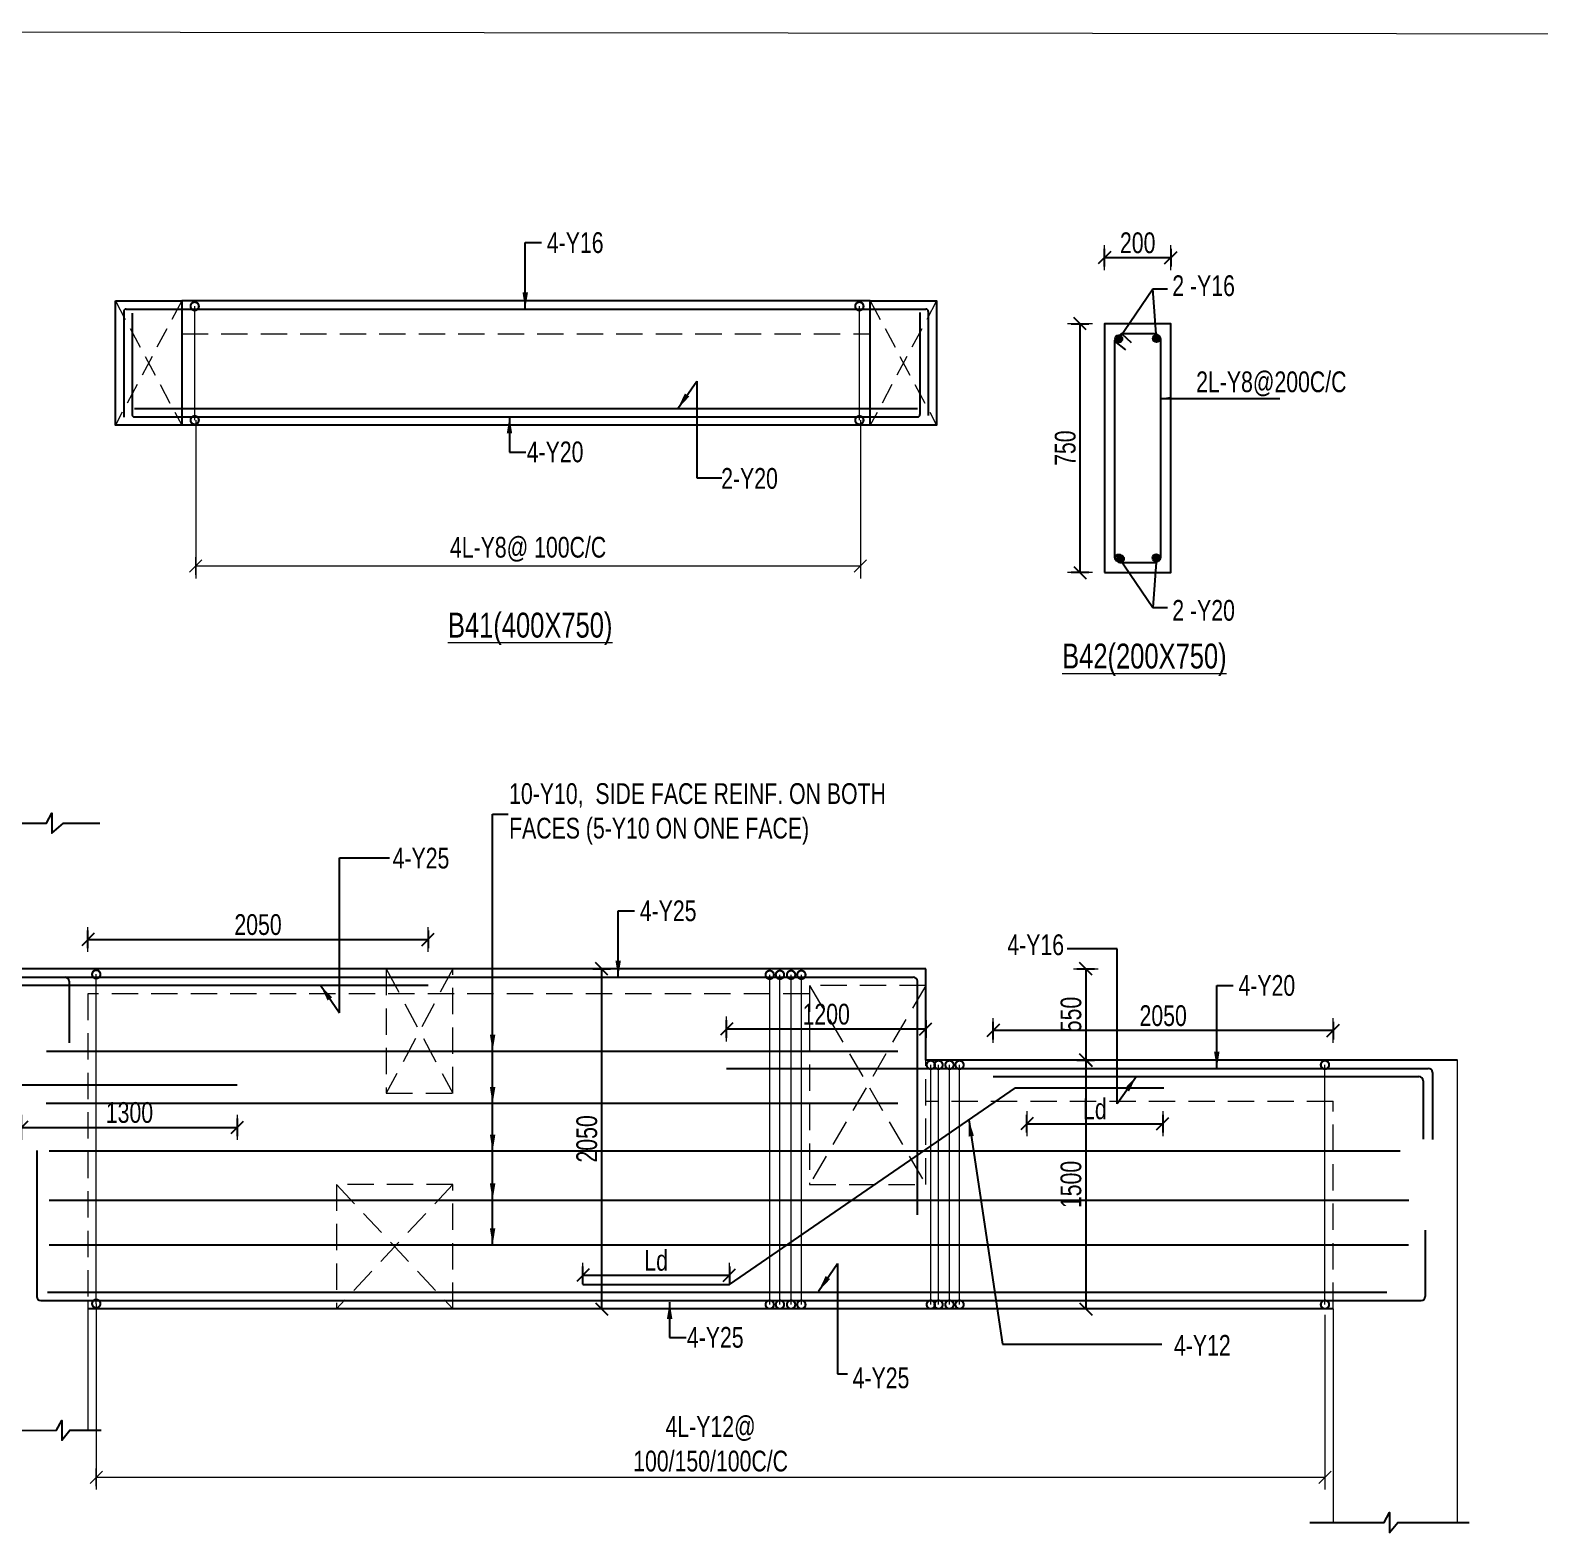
# Model space of a CAD drawing. Header units: millimetres. Extents: x 24879 to 98673, y 1890 to 33226.
# Drawn here: x 73937 to 83037, y 24161 to 33226 of the extents above; entities that cross this region are included whole.
import ezdxf

# ---------------------------------------------------------------- set-up
doc = ezdxf.new("R2010")
doc.units = ezdxf.units.MM
for name, pattern in [('CONTINOUS', [0]), ('CONTINU', [0]), ('HIDDEN', [9.525, 6.35, -3.175])]:
    doc.linetypes.add(name, pattern=pattern)
for name, color, linetype in [('-S-ARROW', 253, 'Continuous'), ('-S-DIM', 3, 'Continuous'), ('-S-MISC', 8, 'Continuous'), ('-STR-BEAM', 4, 'CONTINU'), ('-STR-REINF', 3, 'Continuous'), ('-STR-TEXT', 6, 'Continuous'), ('BEAM', 7, 'Continuous'), ('dim', 8, 'Continuous'), ('rein', 3, 'Continuous'), ('Text', 6, 'Continuous')]:
    doc.layers.add(name, color=color, linetype=linetype)
for name, color, linetype, lineweight in [('-S-STIRUP', 11, 'Continuous', 9), ('-STR-COLUMN', 5, 'HIDDEN', 13), ('-STR-RF-DIM', 252, 'CONTINOUS', 20), ('Elevation-1', 41, 'Continuous', 20), ('S-BEAM-IDEN', 2, 'Continuous', 9), ('SEC TEXT', 9, 'Continuous', 18), ('SLAB LINE', 254, 'HIDDEN', 20)]:
    doc.layers.add(name, color=color, linetype=linetype, lineweight=lineweight)
doc.styles.add('BEAM-LS', font='romans.shx', dxfattribs={"width": 0.8})
doc.styles.add('EL', font='swisscl.ttf')
doc.styles.add('SOBHA', font='swisscl.ttf')
doc.styles.add('sobha.sed', font='swisscl.ttf')
doc.dimstyles.new('S-25', dxfattribs={"dimscale": 25, "dimtxt": 2.5, "dimasz": 1.5, "dimexe": 0.25, "dimexo": 0.5, "dimgap": 0.1, "dimtad": 0, "dimdec": 0, "dimrnd": 0.0005, "dimzin": 0, "dimdsep": 46, "dimtxsty": 'SOBHA', "dimblk": 'OBLIQUE', "dimcen": 0.09, "dimclrd": 8, "dimclre": 8, "dimclrt": 6, "dimadec": 0, "dimazin": 0, "dimtfac": 1, "dimtdec": 0, "dimtofl": 0, "dimtmove": 0, "dimatfit": 3, "dimfxl": 0.18, "dimtolj": 1, "dimtzin": 0, "dimlwd": -1, "dimlwe": -1, "dimarcsym": 0})
doc.dimstyles.new('S-25L', dxfattribs={"dimscale": 25, "dimtxt": 2.5, "dimasz": 2.5, "dimexe": 1.5, "dimexo": 1.5, "dimgap": 0.2, "dimtad": 0, "dimdec": 0, "dimrnd": 0.0005, "dimzin": 0, "dimdsep": 46, "dimtxsty": 'sobha.sed', "dimblk": 'OBLIQUE', "dimcen": 0.09, "dimdle": 1.5, "dimclrd": 8, "dimclre": 8, "dimclrt": 6, "dimadec": 0, "dimazin": 0, "dimtfac": 1, "dimtdec": 0, "dimtofl": 0, "dimtmove": 1, "dimatfit": 3, "dimfxl": 0.18, "dimtolj": 1, "dimtzin": 0, "dimlwd": -1, "dimlwe": -1, "dimarcsym": 0})
doc.dimstyles.new('S-50', dxfattribs={"dimscale": 50, "dimtxt": 2.5, "dimasz": 1.25, "dimexe": 1, "dimexo": 1, "dimgap": 0.5, "dimtad": 1, "dimdec": 0, "dimrnd": 0.0005, "dimzin": 0, "dimdsep": 46, "dimtxsty": 'EL', "dimblk": 'ARCHTICK', "dimcen": 0.09, "dimdle": 1.5, "dimclrd": 251, "dimclre": 251, "dimclrt": 6, "dimadec": 0, "dimazin": 0, "dimtfac": 1, "dimtdec": 0, "dimtofl": 0, "dimtmove": 0, "dimatfit": 3, "dimfxl": 2, "dimtolj": 1, "dimtzin": 0, "dimlwd": -1, "dimlwe": -1, "dimarcsym": 0})
doc.dimstyles.new('S-DIM50', dxfattribs={"dimscale": 50, "dimtxt": 2.5, "dimasz": 1.2, "dimexe": 1.5, "dimexo": 1, "dimgap": 0.5, "dimtad": 1, "dimdec": 0, "dimdsep": 46, "dimtxsty": 'sobha.sed', "dimblk": 'OBLIQUE', "dimcen": 0, "dimdle": 0.75, "dimclrd": 8, "dimclre": 8, "dimclrt": 6, "dimazin": 2, "dimtfac": 1, "dimtdec": 0, "dimtix": 1, "dimtmove": 2, "dimatfit": 3, "dimfxl": 1, "dimtolj": 1, "dimlwd": -1, "dimlwe": 9, "dimarcsym": 0})
doc.dimstyles.new('STIRUP', dxfattribs={"dimscale": 50, "dimtxt": 2.5, "dimasz": 2.2, "dimexe": 0, "dimexo": 0, "dimgap": 0.5, "dimtad": 0, "dimdec": 0, "dimzin": 0, "dimdsep": 46, "dimtxsty": 'BEAM-LS', "dimblk": 'DOTSMALL', "dimcen": 0.09, "dimclrd": 256, "dimclre": 256, "dimclrt": 256, "dimadec": 5, "dimazin": 0, "dimtfac": 1, "dimtdec": 0, "dimtofl": 0, "dimtmove": 0, "dimatfit": 3, "dimldrblk": 'DOTSMALL', "dimfxl": 0, "dimfxlon": 1, "dimtolj": 1, "dimtzin": 0, "dimlwd": -1, "dimlwe": -1, "dimarcsym": 0})

# ---------------------------------------------------------------- blocks, each defined once
blk = doc.blocks.new('_DotSmall')
at = {"color": 0, "linetype": 'ByBlock', "const_width": 0.5}
blk.add_lwpolyline([(-0.0625, 0, 1), (0.0625, 0, 1)], format="xyb", close=True, dxfattribs=at)
blk = doc.blocks.new('*D204')
at = {"layer": '-S-STIRUP', "ltscale": 100, "transparency": 16777216}
blk.add_line((78935.4, 30875), (78935.4, 31561.7), dxfattribs=at)
at = {"layer": '-S-STIRUP', "linetype": 'CONTINU', "ltscale": 100, "transparency": 16777216, "xscale": 100, "yscale": 100, "zscale": 100}
for p, rotation in [((78935.4, 31561.7), 90), ((78935.4, 30875), 270)]:
    blk.add_blockref('_DotSmall', p, dxfattribs=dict(at, rotation=rotation))
blk = doc.blocks.new('*D205')
at = {"layer": '-S-STIRUP', "ltscale": 100, "transparency": 16777216}
blk.add_line((74928.9, 30875), (74928.9, 31561.7), dxfattribs=at)
at = {"layer": '-S-STIRUP', "linetype": 'CONTINU', "ltscale": 100, "transparency": 16777216, "xscale": 100, "yscale": 100, "zscale": 100}
for p, rotation in [((74928.9, 31561.7), 90), ((74928.9, 30875), 270)]:
    blk.add_blockref('_DotSmall', p, dxfattribs=dict(at, rotation=rotation))
blk = doc.blocks.new('_ArchTick')
at = {"color": 0, "linetype": 'ByBlock', "const_width": 0.15}
blk.add_lwpolyline([(-0.5, -0.5), (0.5, 0.5)], dxfattribs=at)
blk = doc.blocks.new('_Oblique')
at = {"color": 0, "linetype": 'ByBlock', "lineweight": -2}
for p, q in [((-0.5, -0.5), (0.5, 0.5)), ((0, 0.71), (0, -0.71))]:
    blk.add_line(p, q, dxfattribs=at)
blk = doc.blocks.new('*D206')
at = {"layer": '-STR-RF-DIM', "color": 8, "linetype": 'Continuous', "lineweight": 9, "transparency": 16777216}
for p, q in [((74935, 30874.1), (74935, 29921.3)), ((78941.7, 30875), (78941.7, 29921.3))]:
    blk.add_line(p, q, dxfattribs=at)
at = {"layer": '-STR-RF-DIM', "color": 8, "linetype": 'Continuous', "transparency": 16777216}
blk.add_line((74934.3, 29996.3), (78942.4, 29996.3), dxfattribs=at)
at = {"layer": '-STR-RF-DIM', "color": 8, "transparency": 16777216, "xscale": 75, "yscale": 75, "zscale": 75, "rotation": 180}
blk.add_blockref('_Oblique', (74935, 29996.3), dxfattribs=at)
at = {"layer": '-STR-RF-DIM', "color": 8, "transparency": 16777216, "xscale": 75, "yscale": 75, "zscale": 75}
blk.add_blockref('_Oblique', (78941.7, 29996.3), dxfattribs=at)
at = {"layer": '-STR-RF-DIM', "color": 6, "transparency": 16777216, "insert": (76938.4, 30096.4), "char_height": 125, "attachment_point": 5, "style": 'sobha.sed'}
blk.add_mtext('\\A1;4L-Y8@ 100C/C', dxfattribs=at)
blk = doc.blocks.new('*D207')
at = {"layer": '-S-DIM', "color": 8, "linetype": 'Continuous', "transparency": 16777216}
blk.add_line((80813.9, 31854.5), (80412.4, 31854.5), dxfattribs=at)
at = {"layer": '-S-DIM', "color": 8, "linetype": 'Continuous', "lineweight": 9, "transparency": 16777216}
for p, q in [((80413.1, 31779.5), (80413.1, 31929.5)), ((80813.1, 31779.5), (80813.1, 31929.5))]:
    blk.add_line(p, q, dxfattribs=at)
at = {"layer": '-S-DIM', "color": 8, "transparency": 16777216, "xscale": 75, "yscale": 75, "zscale": 75, "rotation": 180}
blk.add_blockref('_Oblique', (80413.1, 31854.5), dxfattribs=at)
at = {"layer": '-S-DIM', "color": 8, "transparency": 16777216, "xscale": 75, "yscale": 75, "zscale": 75}
blk.add_blockref('_Oblique', (80813.1, 31854.5), dxfattribs=at)
at = {"layer": '-S-DIM', "color": 6, "transparency": 16777216, "insert": (80613.1, 31943.5), "char_height": 125, "attachment_point": 5, "style": 'sobha.sed'}
blk.add_mtext('\\A1;200', dxfattribs=at)
blk = doc.blocks.new('*D228')
at = {"layer": '-S-DIM', "color": 8, "linetype": 'Continuous', "lineweight": 9, "transparency": 16777216}
for p, q in [((80340.9, 31456.2), (80190.9, 31456.2)), ((80340.9, 29956.2), (80190.9, 29956.2))]:
    blk.add_line(p, q, dxfattribs=at)
at = {"layer": '-S-DIM', "color": 8, "linetype": 'Continuous', "transparency": 16777216}
blk.add_line((80265.9, 29955.4), (80265.9, 31456.9), dxfattribs=at)
at = {"layer": '-S-DIM', "color": 8, "transparency": 16777216, "xscale": 75, "yscale": 75, "zscale": 75}
for p, rotation in [((80265.9, 31456.2), 90), ((80265.9, 29956.2), 270)]:
    blk.add_blockref('_Oblique', p, dxfattribs=dict(at, rotation=rotation))
at = {"layer": '-S-DIM', "color": 6, "transparency": 16777216, "insert": (80176.9, 30706.2), "char_height": 125, "attachment_point": 5, "rotation": 90, "style": 'sobha.sed'}
blk.add_mtext('\\A1;750', dxfattribs=at)
blk = doc.blocks.new('*D229')
at = {"layer": '-S-STIRUP', "ltscale": 100, "transparency": 16777216}
blk.add_line((81741.9, 25543.3), (81741.9, 26988.2), dxfattribs=at)
at = {"layer": '-S-STIRUP', "linetype": 'CONTINU', "ltscale": 100, "transparency": 16777216, "xscale": 100, "yscale": 100, "zscale": 100}
for p, rotation in [((81741.9, 26988.2), 90), ((81741.9, 25543.3), 270)]:
    blk.add_blockref('_DotSmall', p, dxfattribs=dict(at, rotation=rotation))
blk = doc.blocks.new('*D230')
at = {"layer": '-S-STIRUP', "ltscale": 100, "transparency": 16777216}
blk.add_line((74335.5, 25548.5), (74335.5, 27534.2), dxfattribs=at)
at = {"layer": '-S-STIRUP', "linetype": 'CONTINU', "ltscale": 100, "transparency": 16777216, "xscale": 100, "yscale": 100, "zscale": 100}
for p, rotation in [((74335.5, 27534.2), 90), ((74335.5, 25548.5), 270)]:
    blk.add_blockref('_DotSmall', p, dxfattribs=dict(at, rotation=rotation))
blk = doc.blocks.new('*D231')
at = {"layer": '-STR-RF-DIM', "color": 8, "linetype": 'Continuous', "lineweight": 9, "transparency": 16777216}
for p, q in [((74335.5, 25548.2), (74335.5, 24427.4)), ((81741.9, 25482.1), (81741.9, 24427.4))]:
    blk.add_line(p, q, dxfattribs=at)
at = {"layer": '-STR-RF-DIM', "color": 8, "linetype": 'Continuous', "transparency": 16777216}
blk.add_line((74334.8, 24502.4), (81742.7, 24502.4), dxfattribs=at)
at = {"layer": '-STR-RF-DIM', "color": 8, "transparency": 16777216, "xscale": 75, "yscale": 75, "zscale": 75, "rotation": 180}
blk.add_blockref('_Oblique', (74335.5, 24502.4), dxfattribs=at)
at = {"layer": '-STR-RF-DIM', "color": 8, "transparency": 16777216, "xscale": 75, "yscale": 75, "zscale": 75}
blk.add_blockref('_Oblique', (81741.9, 24502.4), dxfattribs=at)
at = {"layer": '-STR-RF-DIM', "color": 6, "transparency": 16777216, "insert": (78038.7, 24703.3), "char_height": 125, "attachment_point": 5, "style": 'sobha.sed'}
blk.add_mtext('\\A1;4L-Y12@\\P100/150/100C/C', dxfattribs=at)
blk = doc.blocks.new('*D232')
at = {"layer": '-S-DIM', "color": 8, "linetype": 'Continuous', "lineweight": 9, "transparency": 16777216}
for p, q in [((74285.7, 27669.2), (74285.7, 27819.2)), ((76335.6, 27669.2), (76335.6, 27819.2))]:
    blk.add_line(p, q, dxfattribs=at)
at = {"layer": '-S-DIM', "color": 8, "linetype": 'Continuous', "transparency": 16777216}
blk.add_line((74284.9, 27744.2), (76336.4, 27744.2), dxfattribs=at)
at = {"layer": '-S-DIM', "color": 8, "transparency": 16777216, "xscale": 75, "yscale": 75, "zscale": 75, "rotation": 180}
blk.add_blockref('_Oblique', (74285.7, 27744.2), dxfattribs=at)
at = {"layer": '-S-DIM', "color": 8, "transparency": 16777216, "xscale": 75, "yscale": 75, "zscale": 75}
blk.add_blockref('_Oblique', (76335.6, 27744.2), dxfattribs=at)
at = {"layer": '-S-DIM', "color": 6, "transparency": 16777216, "insert": (75310.7, 27833.2), "char_height": 125, "attachment_point": 5, "style": 'sobha.sed'}
blk.add_mtext('\\A1;2050', dxfattribs=at)
blk = doc.blocks.new('*D240')
at = {"layer": '-S-STIRUP', "ltscale": 100, "transparency": 16777216}
blk.add_line((79366.1, 25543.3), (79366.1, 26988.2), dxfattribs=at)
at = {"layer": '-S-STIRUP', "linetype": 'CONTINU', "ltscale": 100, "transparency": 16777216, "xscale": 100, "yscale": 100, "zscale": 100}
for p, rotation in [((79366.1, 26988.2), 90), ((79366.1, 25543.3), 270)]:
    blk.add_blockref('_DotSmall', p, dxfattribs=dict(at, rotation=rotation))
blk = doc.blocks.new('*D241')
at = {"layer": '-S-STIRUP', "ltscale": 100, "transparency": 16777216}
blk.add_line((79412.8, 25543.3), (79412.8, 26988.2), dxfattribs=at)
at = {"layer": '-S-STIRUP', "linetype": 'CONTINU', "ltscale": 100, "transparency": 16777216, "xscale": 100, "yscale": 100, "zscale": 100}
for p, rotation in [((79412.8, 26988.2), 90), ((79412.8, 25543.3), 270)]:
    blk.add_blockref('_DotSmall', p, dxfattribs=dict(at, rotation=rotation))
blk = doc.blocks.new('*D242')
at = {"layer": '-S-DIM', "color": 8, "linetype": 'Continuous', "lineweight": 9, "transparency": 16777216}
for p, q in [((77399.5, 27567.2), (77307, 27567.2)), ((77399.5, 25517.2), (77307, 25517.2))]:
    blk.add_line(p, q, dxfattribs=at)
at = {"layer": '-S-DIM', "color": 8, "linetype": 'Continuous', "transparency": 16777216}
blk.add_line((77382, 27568), (77382, 25516.5), dxfattribs=at)
at = {"layer": '-S-DIM', "color": 8, "transparency": 16777216, "xscale": 75, "yscale": 75, "zscale": 75}
for p, rotation in [((77382, 27567.2), 90), ((77382, 25517.2), 270)]:
    blk.add_blockref('_Oblique', p, dxfattribs=dict(at, rotation=rotation))
at = {"layer": '-S-DIM', "color": 6, "transparency": 16777216, "insert": (77292.9, 26542.2), "char_height": 125, "attachment_point": 5, "rotation": 90, "style": 'sobha.sed'}
blk.add_mtext('\\A1;2050', dxfattribs=at)
blk = doc.blocks.new('*D243')
at = {"layer": '-S-DIM', "color": 8, "linetype": 'Continuous', "lineweight": 9, "transparency": 16777216}
for p, q in [((80225.4, 27567.2), (80375.4, 27567.2)), ((80225.4, 27016.8), (80375.4, 27016.8))]:
    blk.add_line(p, q, dxfattribs=at)
at = {"layer": '-S-DIM', "color": 8, "linetype": 'Continuous', "transparency": 16777216}
blk.add_line((80300.4, 27568), (80300.4, 27016.1), dxfattribs=at)
at = {"layer": '-S-DIM', "color": 8, "transparency": 16777216, "xscale": 75, "yscale": 75, "zscale": 75}
for p, rotation in [((80300.4, 27567.2), 90), ((80300.4, 27016.8), 270)]:
    blk.add_blockref('_Oblique', p, dxfattribs=dict(at, rotation=rotation))
at = {"layer": '-S-DIM', "color": 6, "transparency": 16777216, "insert": (80211.4, 27292), "char_height": 125, "attachment_point": 5, "rotation": 90, "style": 'sobha.sed'}
blk.add_mtext('\\A1;550', dxfattribs=at)
blk = doc.blocks.new('*D244')
at = {"layer": '-S-DIM', "color": 8, "linetype": 'Continuous', "lineweight": 9, "transparency": 16777216}
for p, q in [((80250.9, 27017.3), (80375.4, 27017.3)), ((80250.9, 25517.2), (80375.4, 25517.2))]:
    blk.add_line(p, q, dxfattribs=at)
at = {"layer": '-S-DIM', "color": 8, "linetype": 'Continuous', "transparency": 16777216}
blk.add_line((80300.4, 27018.1), (80300.4, 25516.5), dxfattribs=at)
at = {"layer": '-S-DIM', "color": 8, "transparency": 16777216, "xscale": 75, "yscale": 75, "zscale": 75}
for p, rotation in [((80300.4, 27017.3), 90), ((80300.4, 25517.2), 270)]:
    blk.add_blockref('_Oblique', p, dxfattribs=dict(at, rotation=rotation))
at = {"layer": '-S-DIM', "color": 6, "transparency": 16777216, "insert": (80211.4, 26267.3), "char_height": 125, "attachment_point": 5, "rotation": 90, "style": 'sobha.sed'}
blk.add_mtext('\\A1;1500', dxfattribs=at)
blk = doc.blocks.new('*D245')
at = {"layer": '-S-DIM', "color": 8, "linetype": 'Continuous', "lineweight": 9, "transparency": 16777216}
for p, q in [((79741.8, 27120.2), (79741.8, 27270.2)), ((81791.7, 27120.2), (81791.7, 27270.2))]:
    blk.add_line(p, q, dxfattribs=at)
at = {"layer": '-S-DIM', "color": 8, "linetype": 'Continuous', "transparency": 16777216}
blk.add_line((81792.4, 27195.2), (79741, 27195.2), dxfattribs=at)
at = {"layer": '-S-DIM', "color": 8, "transparency": 16777216, "xscale": 75, "yscale": 75, "zscale": 75, "rotation": 180}
blk.add_blockref('_Oblique', (79741.8, 27195.2), dxfattribs=at)
at = {"layer": '-S-DIM', "color": 8, "transparency": 16777216, "xscale": 75, "yscale": 75, "zscale": 75}
blk.add_blockref('_Oblique', (81791.7, 27195.2), dxfattribs=at)
at = {"layer": '-S-DIM', "color": 6, "transparency": 16777216, "insert": (80766.7, 27284.2), "char_height": 125, "attachment_point": 5, "style": 'sobha.sed'}
blk.add_mtext('\\A1;2050', dxfattribs=at)
blk = doc.blocks.new('*D246')
at = {"layer": '-S-STIRUP', "ltscale": 100, "transparency": 16777216}
blk.add_line((78585.8, 25543.3), (78585.8, 27531.2), dxfattribs=at)
at = {"layer": '-S-STIRUP', "linetype": 'CONTINU', "ltscale": 100, "transparency": 16777216, "xscale": 100, "yscale": 100, "zscale": 100}
for p, rotation in [((78585.8, 27531.2), 90), ((78585.8, 25543.3), 270)]:
    blk.add_blockref('_DotSmall', p, dxfattribs=dict(at, rotation=rotation))
blk = doc.blocks.new('*D247')
at = {"layer": '-S-STIRUP', "ltscale": 100, "transparency": 16777216}
blk.add_line((78523.8, 25543.3), (78523.8, 27531.2), dxfattribs=at)
at = {"layer": '-S-STIRUP', "linetype": 'CONTINU', "ltscale": 100, "transparency": 16777216, "xscale": 100, "yscale": 100, "zscale": 100}
for p, rotation in [((78523.8, 27531.2), 90), ((78523.8, 25543.3), 270)]:
    blk.add_blockref('_DotSmall', p, dxfattribs=dict(at, rotation=rotation))
blk = doc.blocks.new('*D338')
at = {"layer": '-S-DIM', "color": 8, "linetype": 'Continuous', "lineweight": 9, "transparency": 16777216}
for p, q in [((78135.4, 27129.1), (78135.4, 27279.1)), ((79335.7, 27129.1), (79335.7, 27279.1))]:
    blk.add_line(p, q, dxfattribs=at)
at = {"layer": '-S-DIM', "color": 8, "linetype": 'Continuous', "transparency": 16777216}
blk.add_line((79336.4, 27204.1), (78134.6, 27204.1), dxfattribs=at)
at = {"layer": '-S-DIM', "color": 8, "transparency": 16777216, "xscale": 75, "yscale": 75, "zscale": 75, "rotation": 180}
blk.add_blockref('_Oblique', (78135.4, 27204.1), dxfattribs=at)
at = {"layer": '-S-DIM', "color": 8, "transparency": 16777216, "xscale": 75, "yscale": 75, "zscale": 75}
blk.add_blockref('_Oblique', (79335.7, 27204.1), dxfattribs=at)
at = {"layer": '-S-DIM', "color": 6, "transparency": 16777216, "insert": (78735.5, 27293.2), "char_height": 125, "attachment_point": 5, "style": 'sobha.sed'}
blk.add_mtext('\\A1;1200', dxfattribs=at)
blk = doc.blocks.new('*D339')
at = {"layer": '-S-DIM', "color": 8, "linetype": 'Continuous', "lineweight": 9, "transparency": 16777216}
for p, q in [((73885.7, 26686.3), (73885.7, 26536.3)), ((75185.7, 26686.3), (75185.7, 26536.3))]:
    blk.add_line(p, q, dxfattribs=at)
at = {"layer": '-S-DIM', "color": 8, "linetype": 'Continuous', "transparency": 16777216}
blk.add_line((73884.9, 26611.3), (75186.5, 26611.3), dxfattribs=at)
at = {"layer": '-S-DIM', "color": 8, "transparency": 16777216, "xscale": 75, "yscale": 75, "zscale": 75, "rotation": 180}
blk.add_blockref('_Oblique', (73885.7, 26611.3), dxfattribs=at)
at = {"layer": '-S-DIM', "color": 8, "transparency": 16777216, "xscale": 75, "yscale": 75, "zscale": 75}
blk.add_blockref('_Oblique', (75185.7, 26611.3), dxfattribs=at)
at = {"layer": '-S-DIM', "color": 6, "transparency": 16777216, "insert": (74535.7, 26700.3), "char_height": 125, "attachment_point": 5, "style": 'sobha.sed'}
blk.add_mtext('\\A1;1300', dxfattribs=at)
blk = doc.blocks.new('*D36')
at = {"layer": '-S-STIRUP', "ltscale": 100, "transparency": 16777216}
blk.add_line((78456.6, 25543.3), (78456.6, 27531.2), dxfattribs=at)
at = {"layer": '-S-STIRUP', "linetype": 'CONTINU', "ltscale": 100, "transparency": 16777216, "xscale": 100, "yscale": 100, "zscale": 100}
for p, rotation in [((78456.6, 27531.2), 90), ((78456.6, 25543.3), 270)]:
    blk.add_blockref('_DotSmall', p, dxfattribs=dict(at, rotation=rotation))
blk = doc.blocks.new('*D37')
at = {"layer": '-S-STIRUP', "ltscale": 100, "transparency": 16777216}
blk.add_line((78395.1, 25543.3), (78395.1, 27531.2), dxfattribs=at)
at = {"layer": '-S-STIRUP', "linetype": 'CONTINU', "ltscale": 100, "transparency": 16777216, "xscale": 100, "yscale": 100, "zscale": 100}
for p, rotation in [((78395.1, 27531.2), 90), ((78395.1, 25543.3), 270)]:
    blk.add_blockref('_DotSmall', p, dxfattribs=dict(at, rotation=rotation))
blk = doc.blocks.new('*D38')
at = {"layer": '-S-STIRUP', "ltscale": 100, "transparency": 16777216}
blk.add_line((79478.6, 25543.3), (79478.6, 26988.2), dxfattribs=at)
at = {"layer": '-S-STIRUP', "linetype": 'CONTINU', "ltscale": 100, "transparency": 16777216, "xscale": 100, "yscale": 100, "zscale": 100}
for p, rotation in [((79478.6, 26988.2), 90), ((79478.6, 25543.3), 270)]:
    blk.add_blockref('_DotSmall', p, dxfattribs=dict(at, rotation=rotation))
blk = doc.blocks.new('*D39')
at = {"layer": '-S-STIRUP', "ltscale": 100, "transparency": 16777216}
blk.add_line((79539.3, 25543.3), (79539.3, 26988.2), dxfattribs=at)
at = {"layer": '-S-STIRUP', "linetype": 'CONTINU', "ltscale": 100, "transparency": 16777216, "xscale": 100, "yscale": 100, "zscale": 100}
for p, rotation in [((79539.3, 26988.2), 90), ((79539.3, 25543.3), 270)]:
    blk.add_blockref('_DotSmall', p, dxfattribs=dict(at, rotation=rotation))
blk = doc.blocks.new('*D335')
at = {"layer": '-S-DIM', "color": 8, "linetype": 'Continuous', "lineweight": 9, "transparency": 16777216}
for p, q in [((77269, 25664.7), (77269, 25795.4)), ((78151.9, 25664.7), (78151.9, 25795.4))]:
    blk.add_line(p, q, dxfattribs=at)
at = {"layer": '-S-DIM', "color": 8, "linetype": 'Continuous', "transparency": 16777216}
blk.add_line((77268.3, 25720.4), (78152.7, 25720.4), dxfattribs=at)
at = {"layer": '-S-DIM', "color": 8, "transparency": 16777216, "xscale": 75, "yscale": 75, "zscale": 75, "rotation": 180}
blk.add_blockref('_Oblique', (77269, 25720.4), dxfattribs=at)
at = {"layer": '-S-DIM', "color": 8, "transparency": 16777216, "xscale": 75, "yscale": 75, "zscale": 75}
blk.add_blockref('_Oblique', (78151.9, 25720.4), dxfattribs=at)
at = {"layer": '-S-DIM', "color": 6, "transparency": 16777216, "insert": (77710.5, 25809.2), "char_height": 125, "attachment_point": 5, "style": 'sobha.sed'}
blk.add_mtext('\\A1;Ld', dxfattribs=at)
blk = doc.blocks.new('*D40')
at = {"layer": '-S-DIM', "color": 8, "linetype": 'Continuous', "lineweight": 9, "transparency": 16777216}
for p, q in [((79945.6, 26708.6), (79945.6, 26558.6)), ((80764.2, 26708.6), (80764.2, 26558.6))]:
    blk.add_line(p, q, dxfattribs=at)
at = {"layer": '-S-DIM', "color": 8, "linetype": 'Continuous', "transparency": 16777216}
blk.add_line((79944.9, 26633.6), (80765, 26633.6), dxfattribs=at)
at = {"layer": '-S-DIM', "color": 8, "transparency": 16777216, "xscale": 75, "yscale": 75, "zscale": 75, "rotation": 180}
blk.add_blockref('_Oblique', (79945.6, 26633.6), dxfattribs=at)
at = {"layer": '-S-DIM', "color": 8, "transparency": 16777216, "xscale": 75, "yscale": 75, "zscale": 75}
blk.add_blockref('_Oblique', (80764.2, 26633.6), dxfattribs=at)
at = {"layer": '-S-DIM', "color": 6, "transparency": 16777216, "insert": (80354.9, 26722.3), "char_height": 125, "attachment_point": 5, "style": 'sobha.sed'}
blk.add_mtext('\\A1;Ld', dxfattribs=at)

msp = doc.modelspace()

# ---------------------------------------------------------------- hatches: boundary and pattern name
at = {"layer": 'rein', "ltscale": 3000}
for points in [[(80520.3, 31365.3, -1), (80476.8, 31365.3, -1)], [(80748.2, 31367, -1), (80704.6, 31367, -1)], [(80530.4, 30039.1, -1), (80486.8, 30039.1, -1)], [(80746.2, 30045.1, -1), (80702.6, 30045.1, -1)]]:
    msp.add_hatch(color=256, dxfattribs=at).paths.add_polyline_path(points)

# ---------------------------------------------------------------- linework, layer by layer
at = {"layer": '-S-MISC', "linetype": 'ByBlock', "ltscale": 1000, "elevation": 0}
for points in [[(73811.8, 28446.3), (74036.4, 28446.3), (74067.3, 28506), (74067.3, 28385.8), (74137.6, 28446.3), (74356.9, 28446.3)], [(73837.5, 24784.2), (74096.2, 24785.4), (74127.1, 24845.1), (74127.1, 24724.9), (74177, 24785.4), (74366.1, 24785.4)], [(81651.1, 24228.8), (82099.6, 24229.2), (82130.5, 24288.8), (82130.5, 24168.7), (82180.3, 24229.2), (82611.2, 24229.2)]]:
    msp.add_lwpolyline(points, dxfattribs=at)
at = {"layer": '-STR-BEAM'}
for p, q in [((79001, 31594.7, 0), (74851, 31594.7, 0)), ((79001, 30844.7, 0), (74851, 30844.7, 0)), ((74285.7, 27567.2), (64973.7, 27567.2, 0)), ((79335.7, 27567.2, 0), (74285.7, 27567.2, 0)), ((79335.7, 27016.8), (79335.7, 27567.2, 0)), ((82541.7, 27016.8, 0), (79335.7, 27016.8)), ((81791.7, 25517.2, 0), (74285.7, 25517.2, 0)), ((81791.7, 25517.2, 0), (74285.7, 25517.2, 0))]:
    msp.add_line(p, q, dxfattribs=at)
at = {"layer": '-STR-BEAM', "elevation": 0}
for points in [[(74451, 31594.7), (74851, 31594.5), (74851, 30844.5), (74451, 30844.7), (74451, 31594.7)], [(79001, 31594.7), (79400.9, 31594.5), (79400.9, 30844.5), (79001, 30844.7), (79001, 31594.7)]]:
    msp.add_lwpolyline(points, dxfattribs=at)
at = {"layer": '-STR-COLUMN', "linetype": 'Continuous', "ltscale": 10}
for p, q in [((82541.7, 24229.2, 0), (82541.7, 27016.8, 0)), ((74285.7, 25567.2, 0), (74285.7, 24785.4, 0)), ((81791.7, 25517.2, 0), (81791.7, 24228.9, 0))]:
    msp.add_line(p, q, dxfattribs=at)
at = {"layer": '-STR-REINF', "ltscale": 10}
for p, q in [((74501, 31529.7, 0), (74501, 30893.8, 0)), ((74516, 31544.7, 0), (79336.1, 31544.7, 0)), ((74551, 31520.2, 0), (74551, 30909.7, 0)), ((79300.5, 31524.5, 0), (79300.5, 30909.7, 0)), ((79350.9, 31529.7, 0), (79350.9, 30902.8, 0)), ((74566, 30944.7, 0), (79285.5, 30944.7, 0)), ((74566, 30894.7, 0), (79285.5, 30894.7, 0)), ((71535.7, 27517.2, 0), (73951.4, 27517.2, 0)), ((73951.4, 27517.2, 0), (79260.7, 27517.2, 0)), ((74085.3, 27517.2, 0), (74147.3, 27517.2, 0)), ((74172.3, 27492.2, 0), (74172.3, 27121.8, 0)), ((79285.7, 26084.3, 0), (79285.7, 27492.2, 0)), ((76336.1, 27466.7, 0), (71535.7, 27466.7, 0)), ((82322.4, 26967.2, 0), (82364.3, 26967.2, 0)), ((82389.3, 26942.2, 0), (82389.3, 26537.8, 0)), ((79741.3, 26917.7, 0), (82308.1, 26917.7, 0)), ((82333.1, 26892.7, 0), (82333.1, 26539.8, 0)), ((73976.9, 26472.4), (73976.9, 25592.2, 0)), ((82346.5, 25992.4, 0), (82346.5, 25592.2, 0)), ((74041.5, 25617.1, 0), (82115.7, 25617.1, 0)), ((74001.9, 25567.2, 0), (82321.5, 25567.2, 0))]:
    msp.add_line(p, q, dxfattribs=at)
at = {"layer": '-STR-REINF', "color": 30, "linetype": 'Continuous', "ltscale": 10}
for p, q in [((74034.6, 27071.2), (79168.2, 27071.2)), ((74032.8, 26757.2), (79168.2, 26757.2)), ((74050.9, 26470.2), (82194.4, 26470.2)), ((74050.9, 26173.2), (82246.7, 26173.2)), ((74050.9, 25902.8), (82245.2, 25902.8))]:
    msp.add_line(p, q, dxfattribs=at)
at = {"layer": '-STR-REINF', "ltscale": 10}
msp.add_lwpolyline([(77269, 25664.7), (78151.9, 25664.7), (79876.3, 26850.8), (80770.8, 26850.8)], dxfattribs=at)
for points in [[(78135.4, 26967.2, 0), (82364.3, 26967.2, 0)], [(64704.4, 26867.2, 0), (75185.7, 26867.2, 0)]]:
    msp.add_polyline3d(points, dxfattribs=at)
for centre, start, end in [((74516, 31529.7, 0), 90, 180), ((79335.9, 31529.7, 0), 0, 90), ((74566, 30909.7, 0), 180, 270), ((79285.5, 30909.7, 0), 270, 0)]:
    msp.add_arc(centre, 15, start, end, dxfattribs=at)
at = {"layer": '-STR-REINF', "ltscale": 10, "extrusion": (2.70451e-09, 0, 1)}
for centre in [(74147.3, 27492.2, 0), (82364.3, 26942.2, 0), (82308.1, 26892.7, 0)]:
    msp.add_arc(centre, 25, 0, 90, dxfattribs=at)
at = {"layer": '-STR-REINF', "ltscale": 10, "extrusion": (7.13545e-09, -4.52883e-08, 1)}
msp.add_arc((79260.7, 27492.2, 0), 25, 0, 90, dxfattribs=at)
at = {"layer": '-STR-REINF', "ltscale": 10, "extrusion": (-9.04921e-11, 3.09907e-08, 1)}
msp.add_arc((74001.9, 25592.2, 0), 25, 180, 270, dxfattribs=at)
at = {"layer": '-STR-REINF', "ltscale": 10, "extrusion": (-9.45835e-11, 2.17746e-08, 1)}
msp.add_arc((82321.5, 25592.2, 0), 25, 270, 0, dxfattribs=at)
at = {"layer": 'BEAM', "ltscale": 0.05, "elevation": 178586.6}
msp.add_lwpolyline([(80413.1, 29956.2), (80813.1, 29956.2), (80813.1, 31456.2), (80413.1, 31456.2)], close=True, dxfattribs=at)
at = {"layer": 'Elevation-1', "color": 6, "ltscale": 20}
msp.add_lwpolyline([(63838.2, 33225.9), (98672.8, 33187.9), (98672.8, 5937.4), (63838.2, 5975.4)], close=True, dxfattribs=at)
at = {"layer": 'rein', "ltscale": 3000}
for p, q in [((80517.9, 31396.2, 178586.6), (80574.4, 31343.5, 178586.6)), ((80473.1, 31352, 178586.6), (80540.4, 31299.4, 178586.6))]:
    msp.add_line(p, q, dxfattribs=at)
at = {"layer": 'rein', "ltscale": 3000, "elevation": 178586.6}
msp.add_lwpolyline([(80513.1, 30016.2), (80713.1, 30016.2, 0.414214), (80753.1, 30056.2), (80753.1, 31356.2, 0.414214), (80713.1, 31396.2), (80513.1, 31396.2), (80473.1, 31356.2), (80473.1, 30056.2, 0.414214)], format="xyb", close=True, dxfattribs=at)
at = {"layer": 'rein', "ltscale": 3000}
for centre in [(80498.6, 31365.3, 178586.6), (80726.4, 31367, 178586.6), (80508.6, 30039.1, 178586.6), (80724.4, 30045.1, 178586.6)]:
    msp.add_circle(centre, 21.8, dxfattribs=at)
at = {"layer": 'S-BEAM-IDEN', "color": 9, "linetype": 'HIDDEN', "ltscale": 20}
for p, q in [((74451, 31594.7, 0), (74851, 30844.5, 0)), ((74851, 31594.5, 0), (74451, 30844.7, 0)), ((79001, 31594.7, 0), (79400.9, 30844.5, 0)), ((79400.9, 31594.5, 0), (79001, 30844.7, 0))]:
    msp.add_line(p, q, dxfattribs=at)
at = {"layer": 'SLAB LINE', "linetype": 'HIDDEN', "ltscale": 25}
for p, q in [((74851, 31394.7, 0), (79001, 31394.7, 0)), ((76084, 27567.2, 0), (76484, 26817.2, 0)), ((76484, 27567.2, 0), (76084, 26817.2, 0)), ((78635.7, 27417.2, 0), (74285.7, 27417.2, 0)), ((74285.7, 27417.2, 0), (74285.7, 25567.2, 0)), ((78635.7, 27467.2, 0), (79335.7, 26267.2, 0)), ((79335.7, 27467.2, 0), (78635.7, 26267.2, 0)), ((81791.8, 26768.2, 0), (79335.8, 26766.8)), ((81791.7, 25517.2, 0), (81791.7, 26768.5, 0)), ((75784, 26267.2), (76484, 25517.2)), ((76484, 26267.2), (75784, 25517.2))]:
    msp.add_line(p, q, dxfattribs=at)
at = {"layer": 'SLAB LINE', "linetype": 'HIDDEN', "ltscale": 25, "elevation": 0}
for points in [[(76084, 26817.2), (76484, 26817.2), (76484, 27567.2), (76084, 27567.2)], [(78635.7, 26267.2), (79335.7, 26267.2), (79335.7, 27467.2), (78635.7, 27467.2)]]:
    msp.add_lwpolyline(points, close=True, dxfattribs=at)
at = {"layer": 'SLAB LINE', "linetype": 'HIDDEN', "ltscale": 25}
msp.add_lwpolyline([(75784, 25517.2), (76484, 25517.2), (76484, 26267.2), (75784, 26267.2)], close=True, dxfattribs=at)

# ---------------------------------------------------------------- texts
at = {"layer": '-STR-TEXT', "color": 6, "char_height": 125, "style": 'SOBHA'}
for s, insert, attachment_point in [('\\A1;4-Y16', (77051.6, 32007.8, 0), 1), ('\\A1;4-Y25', (76122.1, 28170.5, 178586.6), 7), ('\\A1;4-Y25', (77611.8, 27979.7, 0), 1), ('\\A1;4-Y16', (80169.3, 27648.1, 178586.6), 9), ('\\A1;4-Y20', (81220.5, 27529.7, 0), 1), ('\\A1;4-Y12', (81173.7, 25360.1, 178586.6), 3), ('\\A1;4-Y25', (79236.9, 25164.1, 178586.6), 3)]:
    msp.add_mtext(s, dxfattribs=dict(at, insert=insert, attachment_point=attachment_point))
for s, insert, width, attachment_point in [('\\A1;4-Y20', (76930.3, 30619.4, 0), 281.386, 7), ('\\A1;2-Y20', (78102.4, 30459.6, 0), 281.386, 7), ('\\A1;10-Y10,  SIDE FACE REINF. ON BOTH FACES (5-Y10 ON ONE FACE)', (76824.1, 28686.2, 0), 2699.459, 1), ('\\A1;4-Y25', (77895.8, 25281.6, 0), 281.386, 7)]:
    msp.add_mtext(s, dxfattribs=dict(at, insert=insert, width=width, attachment_point=attachment_point))
at = {"layer": 'SEC TEXT', "color": 1, "linetype": 'ByBlock', "style": 'sobha.sed'}
for s, p in [('%%UB41(400X750)', (76455.4, 29564.3, 0)), ('%%UB42(200X750)', (80157.7, 29377.9, 178586.6))]:
    msp.add_text(s, height=150, rotation=359.98928, dxfattribs=at).set_placement(p)
at = {"layer": 'Text', "ltscale": 3000, "char_height": 125, "style": 'SOBHA'}
for s, insert, width, attachment_point in [('2 -Y16', (81010.4, 31748.1, 178586.6), 726.545, 2), ('2L-Y8@200C/C', (81418.6, 31168.7, 178586.6), 826.545, 2), ('2 -Y20', (81010.4, 29664.2, 178586.6), 726.545, 8)]:
    msp.add_mtext(s, dxfattribs=dict(at, insert=insert, width=width, attachment_point=attachment_point))

# ---------------------------------------------------------------- dimensions: what is measured, and where the dimension line sits
at = {"layer": '-S-DIM'}
for base, p1, p2, override, picture, middle in [((80413.1, 31854.5, 178586.6), (80813.1, 31693.8, 178586.6), (80413.1, 31693.8, 178586.6), {"dimscale": 1, "dimtxt": 125, "dimasz": 75, "dimexe": 75, "dimexo": 0, "dimgap": 25, "dimlfac": 0.5, "dimblk1": 'Oblique', "dimblk2": 'Oblique', "dimsah": 1, "dimcen": 4.5, "dimfxl": 75, "dimfxlon": 1}, '*D207', (80613.1, 31943.5, 178586.6)), ((76335.6, 27744.2), (74285.7, 27567.2), (76335.6, 27466.7, 0), {"dimscale": 1, "dimtxt": 125, "dimasz": 75, "dimexe": 75, "dimexo": 0, "dimgap": 25, "dimblk1": 'Oblique', "dimblk2": 'Oblique', "dimsah": 1, "dimcen": 4.5, "dimfxl": 75, "dimfxlon": 1}, '*D232', (75310.7, 27833.2)), ((78135.4, 27204.1), (79335.7, 27016.8), (78135.4, 26967.2, 0), {"dimscale": 1, "dimtxt": 125, "dimasz": 75, "dimexe": 75, "dimexo": 0, "dimgap": 25, "dimblk1": 'Oblique', "dimblk2": 'Oblique', "dimsah": 1, "dimcen": 4.5, "dimfxl": 75, "dimfxlon": 1}, '*D338', (78735.5, 27293.2)), ((75185.7, 26611.3), (73885.7, 26817.2, 0), (75185.7, 26867.2, 0), {"dimscale": 1, "dimtxt": 125, "dimasz": 75, "dimexe": 75, "dimexo": 0, "dimgap": 25, "dimblk1": 'Oblique', "dimblk2": 'Oblique', "dimsah": 1, "dimcen": 4.5, "dimfxl": 75, "dimfxlon": 1}, '*D339', (74535.7, 26700.3))]:
    dim = msp.add_linear_dim(base=base, p1=p1, p2=p2, dimstyle='S-DIM50', override=override, dxfattribs=at)
    dim.commit()
    dim.dimension.update_dxf_attribs({"geometry": picture, "text_midpoint": middle})
for base, p1, p2, angle, override, picture, middle in [((80265.9, 31456.2, 178586.6), (80413.1, 29956.2, 178586.6), (80413.1, 31456.2, 178586.6), 90, {"dimscale": 1, "dimtxt": 125, "dimasz": 75, "dimexe": 75, "dimexo": 0, "dimgap": 25, "dimlfac": 0.5, "dimblk1": 'Oblique', "dimblk2": 'Oblique', "dimsah": 1, "dimcen": 4.5, "dimfxl": 75, "dimfxlon": 1}, '*D228', (80176.9, 30706.2, 178586.6)), ((77382, 25517.2), (77399.5, 27567.2, 0), (77399.5, 25517.2, 0), 90, {"dimscale": 1, "dimtxt": 125, "dimasz": 75, "dimexe": 75, "dimexo": 0, "dimgap": 25, "dimblk1": 'Oblique', "dimblk2": 'Oblique', "dimsah": 1, "dimcen": 4.5, "dimfxl": 75, "dimfxlon": 1}, '*D242', (77292.9, 26542.2)), ((80300.4, 27016.8), (79335.7, 27567.2, 0), (79335.7, 27016.8), 90, {"dimscale": 1, "dimtxt": 125, "dimasz": 75, "dimexe": 75, "dimexo": 0, "dimgap": 25, "dimblk1": 'Oblique', "dimblk2": 'Oblique', "dimsah": 1, "dimcen": 4.5, "dimfxl": 75, "dimfxlon": 1}, '*D243', (80211.4, 27292)), ((79741.8, 27195.2, 0), (81791.7, 27018.2, 0), (79741.8, 26917.7, 0), 180, {"dimscale": 1, "dimtxt": 125, "dimasz": 75, "dimexe": 75, "dimexo": 0, "dimgap": 25, "dimblk1": 'Oblique', "dimblk2": 'Oblique', "dimsah": 1, "dimcen": 4.5, "dimfxl": 75, "dimfxlon": 1}, '*D245', (80766.7, 27284.2, 0)), ((80300.4, 25517.2), (80250.9, 27017.3, 0), (80250.9, 25517.2, 0), 90, {"dimscale": 1, "dimtxt": 125, "dimasz": 75, "dimexe": 75, "dimexo": 0, "dimgap": 25, "dimblk1": 'Oblique', "dimblk2": 'Oblique', "dimsah": 1, "dimcen": 4.5, "dimfxl": 75, "dimfxlon": 1}, '*D244', (80211.4, 26267.3))]:
    dim = msp.add_linear_dim(base=base, p1=p1, p2=p2, angle=angle, dimstyle='S-DIM50', override=override, dxfattribs=at)
    dim.commit()
    dim.dimension.update_dxf_attribs({"geometry": picture, "text_midpoint": middle})
for p1, p2, distance, picture, middle in [((79945.6, 26850.8), (80764.2, 26850.8), -217.2, '*D40', (80354.9, 26722.3)), ((77269, 25664.7), (78151.9, 25664.7), 55.8, '*D335', (77710.5, 25809.2))]:
    dim = msp.add_aligned_dim(p1=p1, p2=p2, distance=distance, text='Ld', dimstyle='S-DIM50', override={"dimscale": 1, "dimtxt": 125, "dimasz": 75, "dimexe": 75, "dimexo": 0, "dimgap": 25, "dimblk1": 'Oblique', "dimblk2": 'Oblique', "dimsah": 1, "dimcen": 4.5, "dimfxl": 75, "dimfxlon": 1}, dxfattribs=at)
    dim.commit()
    dim.dimension.update_dxf_attribs({"geometry": picture, "text_midpoint": middle})
at = {"layer": '-S-STIRUP', "linetype": 'CONTINU', "ltscale": 100}
for base, p1, p2, picture, middle in [((74928.9, 31561.7, 178586.6), (74928.9, 30875, 178586.6), (74928.9, 31561.7, 178586.6), '*D205', (74928.9, 31218.3, 178586.6)), ((78935.4, 31561.7, 357279.2), (78935.4, 30875, 357279.2), (78935.4, 31561.7, 357279.2), '*D204', (78935.4, 31218.3, 357279.2)), ((74335.5, 27534.2, 178586.6), (74335.5, 25548.5, 178586.6), (74335.5, 27534.2, 178586.6), '*D230', (74335.5, 26541.3, 178586.6)), ((78395.1, 27531.2, 178586.6), (78395.1, 25543.3, 178586.6), (78395.1, 27531.2, 178586.6), '*D37', (78395.1, 26537.3, 178586.6)), ((78456.6, 27531.2, 178586.6), (78456.6, 25543.3, 178586.6), (78456.6, 27531.2, 178586.6), '*D36', (78456.6, 26537.3, 178586.6)), ((78523.8, 27531.2, 178586.6), (78523.8, 25543.3, 178586.6), (78523.8, 27531.2, 178586.6), '*D247', (78523.8, 26537.3, 178586.6)), ((78585.8, 27531.2, 178586.6), (78585.8, 25543.3, 178586.6), (78585.8, 27531.2, 178586.6), '*D246', (78585.8, 26537.3, 178586.6)), ((79366.1, 26988.2, 178586.6), (79366.1, 25543.3, 178586.6), (79366.1, 26988.2, 178586.6), '*D240', (79366.1, 26265.8, 178586.6)), ((79412.8, 26988.2, 178586.6), (79412.8, 25543.3, 178586.6), (79412.8, 26988.2, 178586.6), '*D241', (79412.8, 26265.8, 178586.6)), ((79478.6, 26988.2, 178586.6), (79478.6, 25543.3, 178586.6), (79478.6, 26988.2, 178586.6), '*D38', (79478.6, 26265.8, 178586.6)), ((79539.3, 26988.2, 178586.6), (79539.3, 25543.3, 178586.6), (79539.3, 26988.2, 178586.6), '*D39', (79539.3, 26265.8, 178586.6)), ((81741.9, 26988.2, 178586.6), (81741.9, 25543.3, 178586.6), (81741.9, 26988.2, 178586.6), '*D229', (81741.9, 26265.8, 178586.6))]:
    dim = msp.add_linear_dim(base=base, p1=p1, p2=p2, angle=90, text=' ', dimstyle='STIRUP', override={"dimasz": 2}, dxfattribs=at)
    dim.commit()
    dim.dimension.update_dxf_attribs({"geometry": picture, "text_midpoint": middle})
at = {"layer": '-STR-RF-DIM'}
for base, p1, p2, text, picture, middle in [((78941.7, 29996.3, 178586.6), (74935, 30874.1, 178586.6), (78941.7, 30875, 357279.2), '4L-Y8@ 100C/C', '*D206', (76938.4, 30096.4, 178586.6)), ((81741.9, 24502.4, 178586.6), (74335.5, 25548.2, 178586.6), (81741.9, 25482.1, 178586.6), '4L-Y12@\\P100/150/100C/C', '*D231', (78038.7, 24703.3, 178586.6))]:
    dim = msp.add_linear_dim(base=base, p1=p1, p2=p2, text=text, dimstyle='S-DIM50', override={"dimscale": 1, "dimtxt": 125, "dimasz": 75, "dimexe": 75, "dimexo": 0, "dimgap": 25, "dimsah": 1, "dimcen": 4.5, "dimfxl": 75}, dxfattribs=at)
    dim.commit()
    dim.dimension.update_dxf_attribs({"geometry": picture, "text_midpoint": middle})

# ---------------------------------------------------------------- leaders
at = {"layer": '-S-ARROW'}
for points in [[(76921.3, 31544.7, 0), (76921.3, 31945.3, 0), (77020.3, 31945.3, 0)], [(77840.2, 30944.6, 0), (77955.7, 31111, 0), (77955.7, 30526.7, 0), (78107.1, 30526.7, 0)], [(76724.7, 25902.8, 0), (76724.7, 28499, 0), (76819.1, 28499, 0)], [(76724.7, 26467.1, 0), (76724.7, 28499, 0), (76819.1, 28499, 0)], [(76724.7, 26754.1, 0), (76724.7, 28499, 0), (76819.1, 28499, 0)], [(76724.7, 27071.2, 0), (76724.7, 28499, 0), (76819.1, 28499, 0)], [(75686.4, 27468.1, 0), (75801.9, 27301.7, 0), (75801.9, 28236, 0), (76103.3, 28236, 0)], [(77481.5, 27517.2, 0), (77481.5, 27917.2, 0), (77580.5, 27917.2, 0)], [(80605, 26919.1, 0), (80489.6, 26752.7, 0), (80489.6, 27687, 0), (80188.2, 27687, 0)], [(81090.1, 26967.2, 0), (81090.1, 27467.2, 0), (81189.2, 27467.2, 0)], [(79594.7, 26657.1), (79798.5, 25305.2), (80758.5, 25305.2)], [(78688.8, 25623.9, 0), (78804.2, 25790.4, 0), (78804.2, 25125.2, 0), (78863.4, 25125.2, 0)]]:
    msp.add_leader(points, dimstyle='S-50', override={"dimasz": 2, "dimgap": 0.1, "dimtad": 0}, dxfattribs=at)
at = {"layer": '-S-ARROW', "annotation_type": 0, "has_hookline": 1, "hookline_direction": 1}
for points, text_width in [([(76826.3, 30894.7, 0), (76826.3, 30681.9, 0), (76925.3, 30681.9, 0)], 355.3), ([(76724.7, 26173.2, 0), (76724.7, 28499, 0), (76819.1, 28499, 0)], 2699.5), ([(84288.3, 26270.1, 0), (84288.3, 28184.8, 0), (84382.7, 28184.8, 0)], 2624.3), ([(77791.8, 25556.9, 0), (77791.8, 25344.1, 0), (77890.8, 25344.1, 0)], 354.9)]:
    msp.add_leader(points, dimstyle='S-50', override={"dimasz": 2, "dimgap": 0.1, "dimtad": 0}, dxfattribs=dict(at, text_width=text_width))
at = {"layer": 'dim', "ltscale": 3000}
for points in [[(80498.6, 31365.3, 178586.6), (80704.3, 31667.1, 178586.6), (80793, 31667.1, 178586.6)], [(80726.4, 31367, 178586.6), (80704.3, 31667.1, 178586.6), (80793, 31667.1, 178586.6)], [(80498.6, 30047, 178586.6), (80704.3, 29745.2, 178586.6), (80793, 29745.2, 178586.6)], [(80726.4, 30045.3, 178586.6), (80704.3, 29745.2, 178586.6), (80793, 29745.2, 178586.6)]]:
    msp.add_leader(points, dimstyle='S-25', override={"dimasz": 1.5, "dimldrblk": 'DotBlank'}, dxfattribs=at)
at = {"layer": 'dim', "color": 8}
msp.add_leader([(80753.1, 31006.2, 69367.9), (81448.6, 31005.9, 69367.9), (81469.8, 31006.2, 69367.9)], dimstyle='S-25L', dxfattribs=at)

doc.saveas('drawing.dxf')
